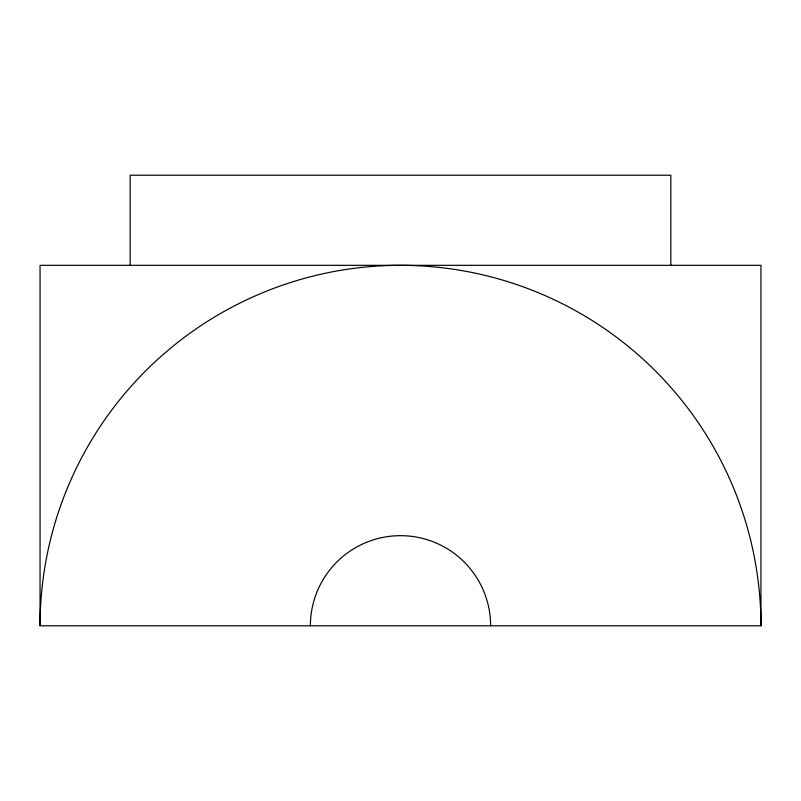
<?xml version="1.0" encoding="UTF-8"?>
<svg xmlns="http://www.w3.org/2000/svg" width="801" height="801" viewBox="0 0 801 801"><rect width="100%" height="100%" fill="white"/><g stroke="black" fill="none" stroke-linecap="round" stroke-linejoin="round"><path stroke-width="1.2" d="M40.05 625.781L760.95 625.781L760.95 265.331L40.05 265.331L40.05 625.781A360.45 360.45 0 0 1 400.5 265.331A360.45 360.45 0 0 1 760.95 625.781M670.837 265.331L670.837 175.219L130.162 175.219L130.162 265.331M310.387 625.781A90.112 90.112 0 0 1 400.5 535.669A90.112 90.112 0 0 1 490.613 625.781"/></g></svg>
